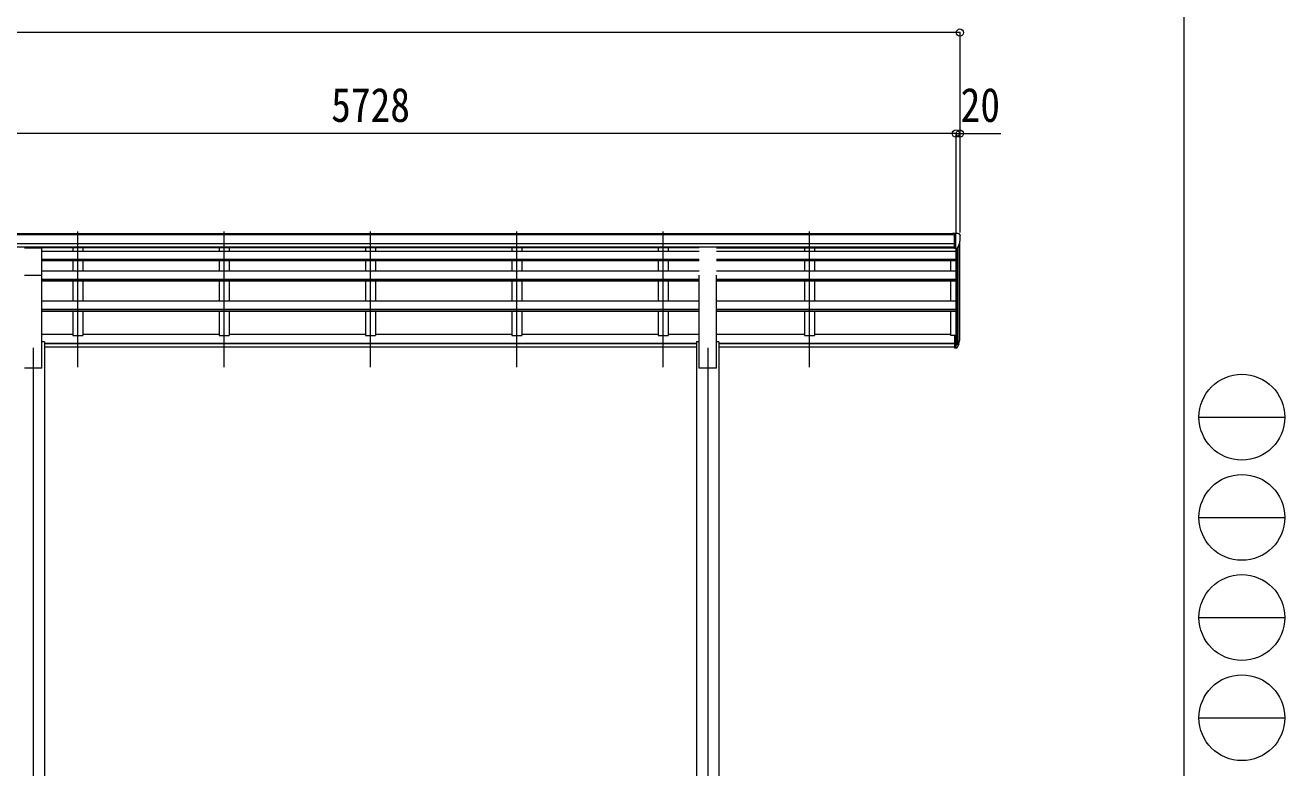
# Model space of a CAD drawing. Units: millimetres at full size. Extents: x -9783 to 9892, y -6828 to 6752.
# Drawn here: x 3728 to 9892, y -2978 to 655 of the extents above; entities that cross this region are included whole.
import ezdxf
from ezdxf.enums import TextEntityAlignment as Align

# ---------------------------------------------------------------- set-up
doc = ezdxf.new("R2010")
doc.units = ezdxf.units.MM
doc.header["$LTSCALE"] = 35
doc.header["$PDMODE"] = 32
doc.header["$PDSIZE"] = 35
for name, color, linetype, lineweight in [('0-1_本体', 4, 'Continuous', 9), ('0-2_部品', 7, 'Continuous', 9), ('0-8_PARTS2', 2, 'Continuous', 9), ('0-A_寸法', 6, 'Continuous', 9), ('F-0_240', 7, 'Continuous', 9)]:
    doc.layers.add(name, color=color, linetype=linetype, lineweight=lineweight)
doc.styles.add('ＭＳ ゴシック', font='')
doc.styles.get('ＭＳ ゴシック').set_extended_font_data('MS Gothic')

msp = doc.modelspace()

# ---------------------------------------------------------------- linework, layer by layer
at = {"layer": '0-1_本体'}
for p, q in [((8275.2, -365.2), (2570.2, -365.2)), ((8275.2, -370.56), (2560.2, -370.56)), ((8275.2, -414.08), (2560.2, -414.08)), ((8297.42, -420.76), (8297.42, -888.62)), ((8301.7, -864.36), (8301.7, -401.96)), ((8275.2, -431.75), (2560.2, -431.75)), ((7025.2, -434.24), (3810.2, -434.24)), ((3810.2, -449.98), (7025.2, -449.98)), ((7025.2, -491.68), (3810.2, -491.68)), ((3960.7, -434.24), (3960.7, -449.98)), ((4010.7, -434.24), (4010.7, -449.98)), ((4676.7, -434.12), (4676.7, -450.39)), ((4726.7, -434.12), (4726.7, -450.39)), ((5392.7, -434.12), (5392.7, -450.39)), ((5442.7, -434.12), (5442.7, -450.39)), ((6108.7, -434.12), (6108.7, -450.39)), ((6158.7, -434.12), (6158.7, -450.39)), ((6824.7, -434.12), (6824.7, -450.39)), ((6874.7, -434.12), (6874.7, -450.39)), ((7110.2, -434.12), (8275.2, -434.12)), ((7110.2, -449.98), (8281.7, -449.98)), ((8281.7, -491.68), (7110.2, -491.68)), ((7540.7, -434.12), (7540.7, -450.39)), ((7590.7, -434.12), (7590.7, -450.39)), ((8281.7, -435.59), (8281.7, -862.19)), ((8287.7, -436.11), (8287.7, -906.62)), ((7025.2, -493.37), (3810.2, -493.37)), ((7025.2, -497.78), (3810.2, -497.78)), ((7025.2, -548.77), (3810.2, -548.77)), ((3960.7, -497.78), (3960.7, -548.77)), ((3960.7, -498.19), (3960.7, -503.96)), ((4010.7, -497.78), (4010.7, -548.77)), ((4010.7, -498.19), (4010.7, -503.96)), ((4676.7, -497.78), (4676.7, -548.77)), ((4676.7, -498.19), (4676.7, -503.96)), ((4726.7, -497.78), (4726.7, -548.77)), ((4726.7, -498.19), (4726.7, -503.96)), ((5392.7, -497.78), (5392.7, -548.77)), ((5392.7, -498.19), (5392.7, -503.96)), ((5442.7, -497.78), (5442.7, -548.77)), ((5442.7, -498.19), (5442.7, -503.96)), ((6108.7, -497.78), (6108.7, -548.77)), ((6108.7, -498.19), (6108.7, -503.96)), ((6158.7, -497.78), (6158.7, -548.77)), ((6158.7, -498.19), (6158.7, -503.96)), ((6824.7, -497.78), (6824.7, -548.77)), ((6824.7, -498.19), (6824.7, -503.96)), ((6874.7, -497.78), (6874.7, -503.55)), ((6874.7, -497.78), (6874.7, -548.75)), ((8281.7, -493.37), (7110.2, -493.37)), ((8281.7, -497.78), (7110.2, -497.78)), ((8281.7, -548.77), (7110.2, -548.77)), ((7540.7, -497.78), (7540.7, -503.55)), ((7540.7, -497.78), (7540.7, -548.75)), ((7590.7, -497.78), (7590.7, -503.55)), ((7590.7, -497.78), (7590.7, -548.75)), ((8256.7, -548.75), (8256.7, -497.78)), ((3810.2, -1023.62), (3810.2, -567.99)), ((7025.2, -589.42), (3810.2, -589.42)), ((7025.2, -591.1), (3810.2, -591.1)), ((7025.2, -597.82), (3810.2, -597.82)), ((3960.7, -598.22), (3960.7, -694.5)), ((4010.7, -598.22), (4010.7, -694.5)), ((4676.7, -598.22), (4676.7, -694.5)), ((4726.7, -598.22), (4726.7, -694.5)), ((5392.7, -598.22), (5392.7, -694.5)), ((5442.7, -598.22), (5442.7, -694.5)), ((6108.7, -598.22), (6108.7, -694.5)), ((6158.7, -598.22), (6158.7, -694.5)), ((6824.7, -597.81), (6824.7, -694.5)), ((6874.7, -597.81), (6874.7, -694.5)), ((7025.2, -1023.62), (7025.2, -567.99)), ((7110.2, -1023.62), (7110.2, -567.99)), ((8281.7, -589.42), (7110.2, -589.42)), ((8281.7, -591.1), (7110.2, -591.1)), ((8281.7, -597.82), (7110.2, -597.82)), ((7540.7, -597.81), (7540.7, -694.5)), ((7590.7, -597.81), (7590.7, -694.5)), ((8256.7, -694.5), (8256.7, -597.81)), ((7025.2, -694.5), (3810.2, -694.5)), ((3810.2, -733.96), (7025.2, -733.96)), ((3810.2, -735.64), (7025.2, -735.64)), ((8281.7, -694.5), (7110.2, -694.5)), ((7110.2, -733.96), (8281.7, -733.96)), ((7110.2, -735.64), (8281.7, -735.64)), ((3810.2, -744.69), (7025.2, -744.69)), ((4010.7, -744.69), (4010.7, -863.02)), ((4726.7, -744.69), (4726.7, -863.02)), ((5442.7, -744.69), (5442.7, -863.02)), ((6158.7, -744.69), (6158.7, -863.02)), ((6874.7, -744.69), (6874.7, -863.02)), ((7110.2, -744.69), (8281.7, -744.69)), ((7590.7, -744.69), (7590.7, -863.02)), ((8256.7, -863.02), (8256.7, -745.1)), ((3960.7, -857.8), (3810.2, -857.8)), ((4676.7, -857.8), (4010.7, -857.8)), ((5392.7, -857.8), (4726.7, -857.8)), ((6108.7, -857.8), (5442.7, -857.8)), ((6824.7, -857.8), (6158.7, -857.8)), ((7025.2, -857.8), (6874.7, -857.8)), ((7540.7, -857.8), (7110.2, -857.8)), ((8256.7, -857.8), (7590.7, -857.8)), ((3822.7, -893.62), (3810.2, -893.62)), ((3822.7, -893.62), (3822.7, -4373.62)), ((7012.7, -902.11), (3822.7, -902.11)), ((7012.7, -903.49), (3822.7, -903.49)), ((7012.7, -920.67), (3822.7, -920.67)), ((7025.2, -893.62), (7012.7, -893.62)), ((7012.7, -893.62), (7012.7, -4373.62)), ((7122.7, -893.62), (7110.2, -893.62)), ((7122.7, -893.62), (7122.7, -4373.62)), ((8275.2, -902.11), (7122.7, -902.11)), ((8275.2, -903.49), (7122.7, -903.49)), ((8275.2, -920.67), (7122.7, -920.67)), ((8275.2, -863.02), (8256.7, -863.02)), ((3810.2, -1023.62), (3725.2, -1023.62)), ((7110.2, -1023.62), (7025.2, -1023.62))]:
    msp.add_line(p, q, dxfattribs=at)
for points in [[(3960.7, -744.69), (3960.7, -863.02), (4010.7, -863.02)], [(4676.7, -744.69), (4676.7, -863.02), (4726.7, -863.02)], [(5392.7, -744.69), (5392.7, -863.02), (5442.7, -863.02)], [(6108.7, -744.69), (6108.7, -863.02), (6158.7, -863.02)], [(6824.7, -744.69), (6824.7, -863.02), (6874.7, -863.02)], [(7540.7, -744.69), (7540.7, -863.02), (7590.7, -863.02)]]:
    msp.add_lwpolyline(points, dxfattribs=at)
at = {"layer": '0-2_部品'}
for p, q in [((8275.2, -363.61), (8265.2, -363.7)), ((8265.2, -365.21), (8265.2, -363.7)), ((8275.2, -435.6), (8275.2, -363.61)), ((8293.7, -363.61), (8275.2, -363.61)), ((8281.7, -436.6), (8281.7, -363.61)), ((8293.7, -363.61), (8296.03, -363.75)), ((8296.79, -364.18), (8300.86, -369.99)), ((8289.33, -434.78), (8298.6, -418.72)), ((8303.7, -372.98), (8303.7, -373.61)), ((3725.2, -433.85), (3810.2, -433.85)), ((3810.2, -568), (3810.2, -433.85)), ((8275.2, -435.6), (8281.7, -435.6)), ((8281.7, -436.6), (8286.91, -436.28)), ((3725.2, -568), (3810.2, -568)), ((8275.2, -862.2), (8275.2, -923.26)), ((8275.2, -862.2), (8281.7, -862.2)), ((8281.7, -862.2), (8281.7, -924.08)), ((8275.2, -900.51), (8281.7, -900.51)), ((8275.2, -905.91), (8281.7, -905.91)), ((8275.2, -923.26), (8281.7, -923.26)), ((8281.7, -906.91), (8286.84, -906.91)), ((8281.7, -908.91), (8286.55, -908.91)), ((8281.7, -924.08), (8286.55, -924.08)), ((8288.14, -906.16), (8297.89, -887.74)), ((8299.31, -888.24), (8289.15, -907.41)), ((8296.72, -905.09), (8289.15, -922.58))]:
    msp.add_line(p, q, dxfattribs=at)
for centre, radius, start, end in [((8295.97, -364.75), 1, 35, 86.5), ((8101.7, -373.61), 202, 347.09739, 0), ((8300.7, -372.98), 3, 0, 87), ((8286.73, -433.28), 3, 273.5, 330), ((8213.75, -861.79), 88.05, 342.78929, 2.77608), ((8213.04, -866.07), 89.07, 345.58812, 5.50424), ((8286.55, -905.91), 3, 270, 330), ((8286.55, -921.08), 3, 270, 330), ((8286.84, -905.41), 1.5, 270, 330), ((8168.48, -869.01), 133.22, 344.28698, 356.72013)]:
    msp.add_arc(centre, radius, start, end, dxfattribs=at)
at = {"layer": '0-8_PARTS2'}
for p, q in [((3985.7, -1017.42), (3985.7, -354.9)), ((4701.7, -1017.42), (4701.7, -354.9)), ((5417.7, -1017.42), (5417.7, -354.9)), ((6133.7, -1017.42), (6133.7, -354.9)), ((6849.7, -1017.42), (6849.7, -354.9)), ((7565.7, -1017.42), (7565.7, -354.9)), ((3767.7, -923.63), (3767.7, -4473.63)), ((7067.7, -923.63), (7067.7, -4473.63))]:
    msp.add_line(p, q, dxfattribs=at)
at = {"layer": '0-A_寸法'}
for p, q in [((8301.7, 619.03), (-3194.3, 619.03)), ((8301.7, 619.03), (8301.7, -359.45)), ((8281.7, 124.73), (2553.7, 124.73)), ((8281.7, 124.73), (8281.7, -359.45)), ((8281.7, 124.73), (8281.7, -359.45)), ((8281.7, 124.73), (8301.7, 124.73)), ((8301.7, 124.73), (8301.7, -359.45)), ((8301.7, 124.73), (8501.7, 124.73))]:
    msp.add_line(p, q, dxfattribs=at)
for p in [(8301.7, 619.03), (8281.7, 124.73), (8301.7, 124.73)]:
    msp.add_point(p, dxfattribs=at)
at = {"layer": 'F-0_240', "color": 5}
msp.add_line((9396.97, 6751.9), (9396.97, -6828.1), dxfattribs=at)
at = {"layer": 'F-0_240', "color": 4}
for p, q in [((9471.77, -1263.1), (9891.77, -1263.1)), ((9471.77, -1753.1), (9891.77, -1753.1)), ((9471.77, -2243.1), (9891.77, -2243.1)), ((9471.77, -2733.1), (9891.77, -2733.1))]:
    msp.add_line(p, q, dxfattribs=at)
for centre in [(9681.77, -1263.1), (9681.77, -1753.1), (9681.77, -2243.1), (9681.77, -2733.1)]:
    msp.add_circle(centre, 210, dxfattribs=at)

# ---------------------------------------------------------------- texts
at = {"layer": '0-A_寸法', "color": 7, "style": 'ＭＳ ゴシック', "width": 0.85}
for s, p in [('5728', (5225.2, 131.73)), ('20', (8305.45, 131.73))]:
    msp.add_text(s, height=166.8, dxfattribs=at).set_placement(p, align=Align.BOTTOM_LEFT)

doc.saveas('drawing.dxf')
